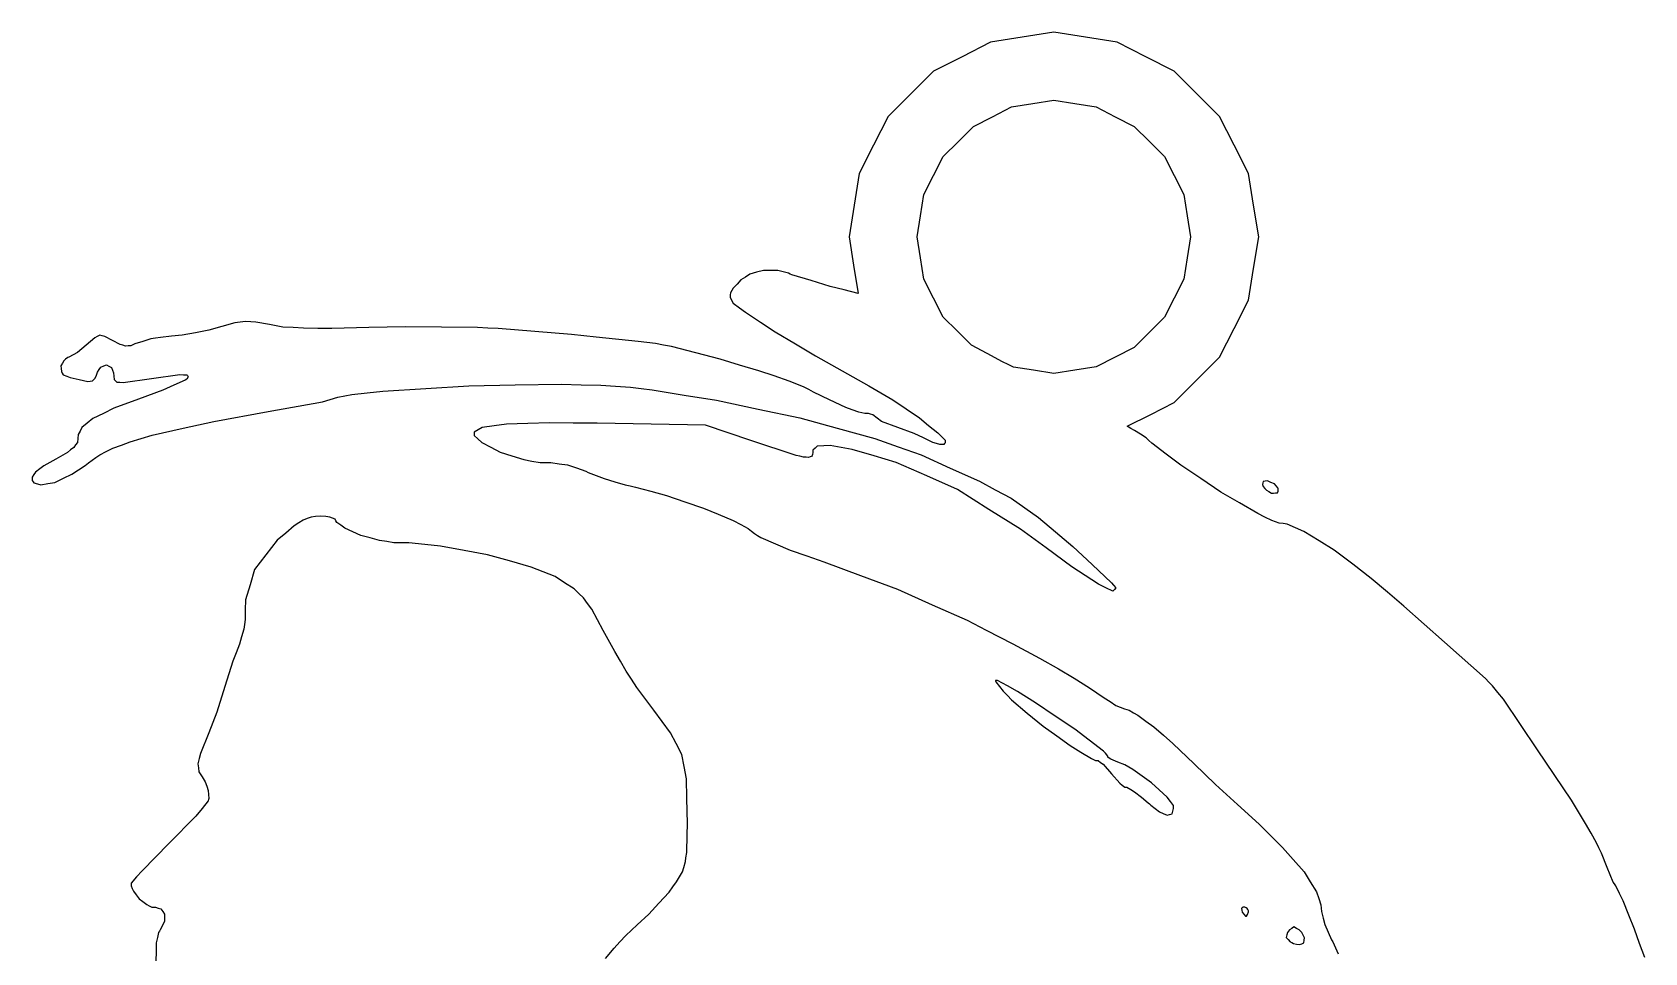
# Model space of a CAD drawing. Extents: x -30 to 30, y -30 to 30.
# Drawn here: x 5.04 to 28.66, y 13.5 to 27 of the extents above; entities that cross this region are included whole.
import ezdxf

# ---------------------------------------------------------------- set-up
doc = ezdxf.new("R2010")
doc.units = 0
doc.layers.add('Saint_VALENTIN_Day_Amoureux_Coeur_cs', color=7, linetype='CONTINUOUS')

msp = doc.modelspace()

# ---------------------------------------------------------------- linework, layer by layer
at = {"layer": 'Saint_VALENTIN_Day_Amoureux_Coeur_cs'}
for p, q in [((19.5365, 26.9265, 1.5), (19.073, 26.853, 1.5)), ((20, 27, 1.5), (19.5365, 26.9265, 1.5)), ((20.4635, 26.9265, 1.5), (20, 27, 1.5)), ((20.927, 26.853, 1.5), (20.4635, 26.9265, 1.5)), ((19.073, 26.853, 1.5), (18.655, 26.64, 1.5)), ((21.345, 26.64, 1.5), (20.927, 26.853, 1.5)), ((18.655, 26.64, 1.5), (18.237, 26.427, 1.5)), ((21.763, 26.427, 1.5), (21.345, 26.64, 1.5)), ((18.237, 26.427, 1.5), (17.905, 26.095, 1.5)), ((22.095, 26.095, 1.5), (21.763, 26.427, 1.5)), ((17.905, 26.095, 1.5), (17.573, 25.763, 1.5)), ((19.6905, 25.9535, 1.5), (20, 26.003, 1.5)), ((20, 26.003, 1.5), (20.3095, 25.9535, 1.5)), ((22.427, 25.763, 1.5), (22.095, 26.095, 1.5)), ((17.573, 25.763, 1.5), (17.36, 25.345, 1.5)), ((18.823, 25.62, 1.5), (19.102, 25.762, 1.5)), ((19.102, 25.762, 1.5), (19.381, 25.904, 1.5)), ((19.381, 25.904, 1.5), (19.6905, 25.9535, 1.5)), ((20.3095, 25.9535, 1.5), (20.619, 25.904, 1.5)), ((20.619, 25.904, 1.5), (20.898, 25.762, 1.5)), ((20.898, 25.762, 1.5), (21.177, 25.62, 1.5)), ((22.64, 25.345, 1.5), (22.427, 25.763, 1.5)), ((18.6015, 25.3985, 1.5), (18.823, 25.62, 1.5)), ((21.177, 25.62, 1.5), (21.3985, 25.3985, 1.5)), ((17.36, 25.345, 1.5), (17.147, 24.927, 1.5)), ((18.38, 25.177, 1.5), (18.6015, 25.3985, 1.5)), ((21.3985, 25.3985, 1.5), (21.62, 25.177, 1.5)), ((22.853, 24.927, 1.5), (22.64, 25.345, 1.5)), ((18.238, 24.898, 1.5), (18.38, 25.177, 1.5)), ((21.62, 25.177, 1.5), (21.762, 24.898, 1.5)), ((17.147, 24.927, 1.5), (17.0735, 24.4635, 1.5)), ((18.096, 24.619, 1.5), (18.238, 24.898, 1.5)), ((21.762, 24.898, 1.5), (21.904, 24.619, 1.5)), ((22.9265, 24.4635, 1.5), (22.853, 24.927, 1.5)), ((18.047, 24.3095, 1.5), (18.096, 24.619, 1.5)), ((21.904, 24.619, 1.5), (21.9535, 24.3095, 1.5)), ((17.0735, 24.4635, 1.5), (17, 24, 1.5)), ((23, 24, 1.5), (22.9265, 24.4635, 1.5)), ((17.998, 24, 1.5), (18.047, 24.3095, 1.5)), ((21.9535, 24.3095, 1.5), (22.003, 24, 1.5)), ((17, 24, 1.5), (17.0658, 23.5851, 1.5)), ((18.047, 23.6905, 1.5), (17.998, 24, 1.5)), ((22.003, 24, 1.5), (21.9535, 23.6905, 1.5)), ((22.9265, 23.5365, 1.5), (23, 24, 1.5)), ((18.096, 23.381, 1.5), (18.047, 23.6905, 1.5)), ((21.9535, 23.6905, 1.5), (21.904, 23.381, 1.5)), ((15.4815, 23.4115, 1.5), (15.416, 23.37, 1.5)), ((15.547, 23.453, 1.5), (15.4815, 23.4115, 1.5)), ((15.6465, 23.4805, 1.5), (15.547, 23.453, 1.5)), ((15.746, 23.508, 1.5), (15.6465, 23.4805, 1.5)), ((15.8525, 23.508, 1.5), (15.746, 23.508, 1.5)), ((15.959, 23.508, 1.5), (15.8525, 23.508, 1.5)), ((16.036, 23.487, 1.5), (15.959, 23.508, 1.5)), ((16.113, 23.466, 1.5), (16.036, 23.487, 1.5)), ((16.138, 23.4545, 1.5), (16.113, 23.466, 1.5)), ((16.163, 23.443, 1.5), (16.138, 23.4545, 1.5)), ((16.444, 23.3585, 1.5), (16.163, 23.443, 1.5)), ((17.0658, 23.5851, 1.5), (17.1316, 23.1702, 1.5)), ((22.853, 23.073, 1.5), (22.9265, 23.5365, 1.5)), ((15.2595, 23.148, 1.5), (15.257, 23.118, 1.5)), ((15.262, 23.178, 1.5), (15.2595, 23.148, 1.5)), ((15.282, 23.212, 1.5), (15.262, 23.178, 1.5)), ((15.302, 23.246, 1.5), (15.282, 23.212, 1.5)), ((15.359, 23.308, 1.5), (15.302, 23.246, 1.5)), ((15.416, 23.37, 1.5), (15.359, 23.308, 1.5)), ((16.725, 23.274, 1.5), (16.444, 23.3585, 1.5)), ((16.9283, 23.2221, 1.5), (16.725, 23.274, 1.5)), ((17.1316, 23.1702, 1.5), (16.9283, 23.2221, 1.5)), ((18.238, 23.102, 1.5), (18.096, 23.381, 1.5)), ((21.904, 23.381, 1.5), (21.762, 23.102, 1.5)), ((15.257, 23.118, 1.5), (15.2795, 23.072, 1.5)), ((15.2795, 23.072, 1.5), (15.302, 23.026, 1.5)), ((15.302, 23.026, 1.5), (15.393, 22.96, 1.5)), ((15.393, 22.96, 1.5), (15.484, 22.894, 1.5)), ((18.38, 22.823, 1.5), (18.238, 23.102, 1.5)), ((21.762, 23.102, 1.5), (21.62, 22.823, 1.5)), ((22.64, 22.655, 1.5), (22.853, 23.073, 1.5)), ((7.8135, 22.685, 1.5), (7.623, 22.632, 1.5)), ((8.004, 22.738, 1.5), (7.8135, 22.685, 1.5)), ((8.083, 22.7495, 1.5), (8.004, 22.738, 1.5)), ((8.162, 22.761, 1.5), (8.083, 22.7495, 1.5)), ((8.237, 22.756, 1.5), (8.162, 22.761, 1.5)), ((8.312, 22.751, 1.5), (8.237, 22.756, 1.5)), ((8.509, 22.7145, 1.5), (8.312, 22.751, 1.5)), ((8.706, 22.678, 1.5), (8.509, 22.7145, 1.5)), ((8.8575, 22.669, 1.5), (8.706, 22.678, 1.5)), ((10.504, 22.683, 1.5), (9.965, 22.669, 1.5)), ((11.03, 22.676, 1.5), (10.504, 22.683, 1.5)), ((11.556, 22.669, 1.5), (11.03, 22.676, 1.5)), ((15.484, 22.894, 1.5), (15.7015, 22.7515, 1.5)), ((15.7015, 22.7515, 1.5), (15.919, 22.609, 1.5)), ((18.5863, 22.6167, 1.5), (18.38, 22.823, 1.5)), ((21.62, 22.823, 1.5), (21.3985, 22.6015, 1.5)), ((5.951, 22.522, 1.5), (5.824, 22.4145, 1.5)), ((5.9875, 22.5405, 1.5), (5.951, 22.522, 1.5)), ((6.024, 22.559, 1.5), (5.9875, 22.5405, 1.5)), ((6.0625, 22.55, 1.5), (6.024, 22.559, 1.5)), ((6.101, 22.541, 1.5), (6.0625, 22.55, 1.5)), ((6.212, 22.4815, 1.5), (6.101, 22.541, 1.5)), ((6.323, 22.422, 1.5), (6.212, 22.4815, 1.5)), ((6.6555, 22.4675, 1.5), (6.54, 22.431, 1.5)), ((6.771, 22.504, 1.5), (6.6555, 22.4675, 1.5)), ((6.8435, 22.5155, 1.5), (6.771, 22.504, 1.5)), ((6.916, 22.527, 1.5), (6.8435, 22.5155, 1.5)), ((7.0745, 22.543, 1.5), (6.916, 22.527, 1.5)), ((7.233, 22.559, 1.5), (7.0745, 22.543, 1.5)), ((7.428, 22.5955, 1.5), (7.233, 22.559, 1.5)), ((7.623, 22.632, 1.5), (7.428, 22.5955, 1.5)), ((9.009, 22.66, 1.5), (8.8575, 22.669, 1.5)), ((9.2175, 22.6575, 1.5), (9.009, 22.66, 1.5)), ((9.426, 22.655, 1.5), (9.2175, 22.6575, 1.5)), ((9.965, 22.669, 1.5), (9.426, 22.655, 1.5)), ((11.7075, 22.662, 1.5), (11.556, 22.669, 1.5)), ((11.859, 22.655, 1.5), (11.7075, 22.662, 1.5)), ((12.396, 22.6115, 1.5), (11.859, 22.655, 1.5)), ((12.933, 22.568, 1.5), (12.396, 22.6115, 1.5)), ((13.2955, 22.5315, 1.5), (12.933, 22.568, 1.5)), ((13.9115, 22.465, 1.5), (13.2955, 22.5315, 1.5)), ((14.165, 22.435, 1.5), (13.9115, 22.465, 1.5)), ((15.919, 22.609, 1.5), (16.2135, 22.433, 1.5)), ((18.7926, 22.4104, 1.5), (18.5863, 22.6167, 1.5)), ((21.3985, 22.6015, 1.5), (21.177, 22.38, 1.5)), ((22.427, 22.237, 1.5), (22.64, 22.655, 1.5)), ((5.523, 22.206, 1.5), (5.498, 22.183, 1.5)), ((5.5595, 22.2315, 1.5), (5.523, 22.206, 1.5)), ((5.571, 22.234, 1.5), (5.5595, 22.2315, 1.5)), ((5.634, 22.2705, 1.5), (5.571, 22.234, 1.5)), ((5.697, 22.307, 1.5), (5.634, 22.2705, 1.5)), ((5.824, 22.4145, 1.5), (5.697, 22.307, 1.5)), ((6.3635, 22.4105, 1.5), (6.323, 22.422, 1.5)), ((6.404, 22.399, 1.5), (6.3635, 22.4105, 1.5)), ((6.4425, 22.401, 1.5), (6.404, 22.399, 1.5)), ((6.481, 22.403, 1.5), (6.4425, 22.401, 1.5)), ((6.5105, 22.417, 1.5), (6.481, 22.403, 1.5)), ((6.54, 22.431, 1.5), (6.5105, 22.417, 1.5)), ((14.283, 22.4145, 1.5), (14.165, 22.435, 1.5)), ((14.401, 22.394, 1.5), (14.283, 22.4145, 1.5)), ((14.7565, 22.3, 1.5), (14.401, 22.394, 1.5)), ((15.112, 22.206, 1.5), (14.7565, 22.3, 1.5)), ((15.3955, 22.1215, 1.5), (15.112, 22.206, 1.5)), ((16.2135, 22.433, 1.5), (16.508, 22.257, 1.5)), ((16.508, 22.257, 1.5), (16.8995, 22.037, 1.5)), ((19.0208, 22.2902, 1.5), (18.7926, 22.4104, 1.5)), ((19.249, 22.17, 1.5), (19.0208, 22.2902, 1.5)), ((20.898, 22.238, 1.5), (20.619, 22.096, 1.5)), ((21.177, 22.38, 1.5), (20.898, 22.238, 1.5)), ((22.095, 21.905, 1.5), (22.427, 22.237, 1.5)), ((5.4775, 22.1465, 1.5), (5.457, 22.11, 1.5)), ((5.457, 22.11, 1.5), (5.4595, 22.069, 1.5)), ((5.4595, 22.069, 1.5), (5.462, 22.028, 1.5)), ((5.462, 22.028, 1.5), (5.4755, 22.0025, 1.5)), ((5.4755, 22.0025, 1.5), (5.489, 21.977, 1.5)), ((5.498, 22.183, 1.5), (5.4775, 22.1465, 1.5)), ((5.489, 21.977, 1.5), (5.541, 21.9565, 1.5)), ((5.96, 21.927, 1.5), (5.976, 21.9725, 1.5)), ((5.976, 21.9725, 1.5), (5.992, 22.018, 1.5)), ((5.992, 22.018, 1.5), (6.017, 22.055, 1.5)), ((6.017, 22.055, 1.5), (6.042, 22.092, 1.5)), ((6.042, 22.092, 1.5), (6.0825, 22.108, 1.5)), ((6.0825, 22.108, 1.5), (6.123, 22.124, 1.5)), ((6.123, 22.124, 1.5), (6.1595, 22.1055, 1.5)), ((6.1595, 22.1055, 1.5), (6.196, 22.087, 1.5)), ((6.196, 22.087, 1.5), (6.2115, 22.046, 1.5)), ((6.2115, 22.046, 1.5), (6.227, 22.005, 1.5)), ((6.227, 22.005, 1.5), (6.232, 21.9565, 1.5)), ((6.7825, 21.9245, 1.5), (7.197, 21.982, 1.5)), ((7.197, 21.982, 1.5), (7.249, 21.9795, 1.5)), ((7.249, 21.9795, 1.5), (7.301, 21.977, 1.5)), ((7.301, 21.977, 1.5), (7.31, 21.97, 1.5)), ((7.31, 21.97, 1.5), (7.3215, 21.947, 1.5)), ((15.679, 22.037, 1.5), (15.3955, 22.1215, 1.5)), ((15.901, 21.961, 1.5), (15.679, 22.037, 1.5)), ((16.8995, 22.037, 1.5), (17.291, 21.817, 1.5)), ((19.3284, 22.1309, 1.5), (19.249, 22.17, 1.5)), ((19.4079, 22.0917, 1.5), (19.3284, 22.1309, 1.5)), ((19.7039, 22.0449, 1.5), (19.4079, 22.0917, 1.5)), ((20, 21.998, 1.5), (19.7039, 22.0449, 1.5)), ((20.3095, 22.047, 1.5), (20, 21.998, 1.5)), ((20.619, 22.096, 1.5), (20.3095, 22.047, 1.5)), ((5.541, 21.9565, 1.5), (5.593, 21.936, 1.5)), ((5.593, 21.936, 1.5), (5.722, 21.9085, 1.5)), ((5.722, 21.9085, 1.5), (5.851, 21.881, 1.5)), ((5.851, 21.881, 1.5), (5.885, 21.8855, 1.5)), ((5.885, 21.8855, 1.5), (5.919, 21.89, 1.5)), ((5.919, 21.89, 1.5), (5.9395, 21.9085, 1.5)), ((5.9395, 21.9085, 1.5), (5.96, 21.927, 1.5)), ((6.232, 21.9565, 1.5), (6.237, 21.908, 1.5)), ((6.237, 21.908, 1.5), (6.255, 21.89, 1.5)), ((6.255, 21.89, 1.5), (6.273, 21.872, 1.5)), ((6.273, 21.872, 1.5), (6.3205, 21.8695, 1.5)), ((6.3205, 21.8695, 1.5), (6.368, 21.867, 1.5)), ((6.368, 21.867, 1.5), (6.7825, 21.9245, 1.5)), ((6.948, 21.753, 1.5), (6.59, 21.62, 1.5)), ((7.111, 21.826, 1.5), (6.948, 21.753, 1.5)), ((7.274, 21.899, 1.5), (7.111, 21.826, 1.5)), ((7.299, 21.915, 1.5), (7.274, 21.899, 1.5)), ((7.3215, 21.947, 1.5), (7.299, 21.915, 1.5)), ((9.9425, 21.7135, 1.5), (10.169, 21.739, 1.5)), ((10.169, 21.739, 1.5), (10.801, 21.778, 1.5)), ((10.801, 21.778, 1.5), (11.433, 21.817, 1.5)), ((11.433, 21.817, 1.5), (12.1105, 21.8285, 1.5)), ((12.1105, 21.8285, 1.5), (12.788, 21.84, 1.5)), ((12.788, 21.84, 1.5), (13.0755, 21.833, 1.5)), ((13.0755, 21.833, 1.5), (13.363, 21.826, 1.5)), ((13.363, 21.826, 1.5), (13.5805, 21.812, 1.5)), ((13.5805, 21.812, 1.5), (13.798, 21.798, 1.5)), ((13.798, 21.798, 1.5), (13.9565, 21.7775, 1.5)), ((13.9565, 21.7775, 1.5), (14.115, 21.757, 1.5)), ((14.115, 21.757, 1.5), (14.5865, 21.6815, 1.5)), ((16.123, 21.885, 1.5), (15.901, 21.961, 1.5)), ((16.234, 21.8415, 1.5), (16.123, 21.885, 1.5)), ((16.345, 21.798, 1.5), (16.234, 21.8415, 1.5)), ((16.4125, 21.7615, 1.5), (16.345, 21.798, 1.5)), ((16.48, 21.725, 1.5), (16.4125, 21.7615, 1.5)), ((17.291, 21.817, 1.5), (17.4655, 21.714, 1.5)), ((21.763, 21.573, 1.5), (22.095, 21.905, 1.5)), ((6.59, 21.62, 1.5), (6.232, 21.487, 1.5)), ((8.4905, 21.4385, 1.5), (9.286, 21.583, 1.5)), ((9.286, 21.583, 1.5), (9.399, 21.6175, 1.5)), ((9.399, 21.6175, 1.5), (9.512, 21.652, 1.5)), ((9.512, 21.652, 1.5), (9.614, 21.67, 1.5)), ((9.614, 21.67, 1.5), (9.716, 21.688, 1.5)), ((9.716, 21.688, 1.5), (9.9425, 21.7135, 1.5)), ((14.5865, 21.6815, 1.5), (15.058, 21.606, 1.5)), ((15.058, 21.606, 1.5), (15.6675, 21.4755, 1.5)), ((16.716, 21.613, 1.5), (16.48, 21.725, 1.5)), ((16.952, 21.501, 1.5), (16.716, 21.613, 1.5)), ((17.047, 21.4665, 1.5), (16.952, 21.501, 1.5)), ((17.4655, 21.714, 1.5), (17.64, 21.611, 1.5)), ((17.64, 21.611, 1.5), (17.835, 21.478, 1.5)), ((21.4193, 21.3979, 1.5), (21.763, 21.573, 1.5)), ((5.8425, 21.2695, 1.5), (5.761, 21.203, 1.5)), ((5.924, 21.336, 1.5), (5.8425, 21.2695, 1.5)), ((6.078, 21.4115, 1.5), (5.924, 21.336, 1.5)), ((6.232, 21.487, 1.5), (6.078, 21.4115, 1.5)), ((7.2445, 21.1935, 1.5), (7.695, 21.294, 1.5)), ((7.695, 21.294, 1.5), (8.4905, 21.4385, 1.5)), ((12.296, 21.2625, 1.5), (11.981, 21.253, 1.5)), ((12.611, 21.272, 1.5), (12.296, 21.2625, 1.5)), ((12.96, 21.2695, 1.5), (12.611, 21.272, 1.5)), ((13.309, 21.267, 1.5), (12.96, 21.2695, 1.5)), ((14.102, 21.253, 1.5), (13.309, 21.267, 1.5)), ((15.6675, 21.4755, 1.5), (16.277, 21.345, 1.5)), ((16.277, 21.345, 1.5), (16.8275, 21.1935, 1.5)), ((17.142, 21.432, 1.5), (17.047, 21.4665, 1.5)), ((17.1875, 21.4205, 1.5), (17.142, 21.432, 1.5)), ((17.233, 21.409, 1.5), (17.1875, 21.4205, 1.5)), ((17.26, 21.409, 1.5), (17.233, 21.409, 1.5)), ((17.287, 21.409, 1.5), (17.26, 21.409, 1.5)), ((17.3165, 21.4, 1.5), (17.287, 21.409, 1.5)), ((17.346, 21.391, 1.5), (17.3165, 21.4, 1.5)), ((17.4115, 21.3425, 1.5), (17.346, 21.391, 1.5)), ((17.477, 21.294, 1.5), (17.4115, 21.3425, 1.5)), ((17.715, 21.205, 1.5), (17.477, 21.294, 1.5)), ((17.835, 21.478, 1.5), (18.03, 21.345, 1.5)), ((18.03, 21.345, 1.5), (18.166, 21.235, 1.5)), ((21.0757, 21.2228, 1.5), (21.4193, 21.3979, 1.5)), ((5.704, 21.0445, 1.5), (5.697, 20.987, 1.5)), ((5.711, 21.102, 1.5), (5.704, 21.0445, 1.5)), ((5.736, 21.1525, 1.5), (5.711, 21.102, 1.5)), ((5.761, 21.203, 1.5), (5.736, 21.1525, 1.5)), ((6.468, 20.997, 1.5), (6.631, 21.045, 1.5)), ((6.631, 21.045, 1.5), (6.794, 21.093, 1.5)), ((6.794, 21.093, 1.5), (7.2445, 21.1935, 1.5)), ((11.567, 21.171, 1.5), (11.51, 21.139, 1.5)), ((11.51, 21.139, 1.5), (11.51, 21.1135, 1.5)), ((11.51, 21.1135, 1.5), (11.51, 21.088, 1.5)), ((11.51, 21.088, 1.5), (11.5645, 21.0375, 1.5)), ((11.5645, 21.0375, 1.5), (11.619, 20.987, 1.5)), ((11.624, 21.203, 1.5), (11.567, 21.171, 1.5)), ((11.8025, 21.228, 1.5), (11.624, 21.203, 1.5)), ((11.981, 21.253, 1.5), (11.8025, 21.228, 1.5)), ((14.895, 21.239, 1.5), (14.102, 21.253, 1.5)), ((15.561, 21.017, 1.5), (14.895, 21.239, 1.5)), ((16.8275, 21.1935, 1.5), (17.378, 21.042, 1.5)), ((17.378, 21.042, 1.5), (17.7175, 20.923, 1.5)), ((17.953, 21.116, 1.5), (17.715, 21.205, 1.5)), ((18.091, 21.0515, 1.5), (17.953, 21.116, 1.5)), ((18.229, 20.987, 1.5), (18.091, 21.0515, 1.5)), ((18.166, 21.235, 1.5), (18.302, 21.125, 1.5)), ((18.302, 21.125, 1.5), (18.354, 21.0725, 1.5)), ((18.354, 21.0725, 1.5), (18.406, 21.02, 1.5)), ((21.1293, 21.1924, 1.5), (21.0757, 21.2228, 1.5)), ((21.183, 21.162, 1.5), (21.1293, 21.1924, 1.5)), ((21.267, 21.109, 1.5), (21.183, 21.162, 1.5)), ((21.351, 21.056, 1.5), (21.267, 21.109, 1.5)), ((21.392, 21.017, 1.5), (21.351, 21.056, 1.5)), ((5.552, 20.841, 1.5), (5.38, 20.7425, 1.5)), ((5.5975, 20.8775, 1.5), (5.552, 20.841, 1.5)), ((5.643, 20.914, 1.5), (5.5975, 20.8775, 1.5)), ((5.67, 20.9505, 1.5), (5.643, 20.914, 1.5)), ((5.697, 20.987, 1.5), (5.67, 20.9505, 1.5)), ((5.965, 20.765, 1.5), (6.024, 20.804, 1.5)), ((6.024, 20.804, 1.5), (6.121, 20.852, 1.5)), ((6.121, 20.852, 1.5), (6.218, 20.9, 1.5)), ((6.218, 20.9, 1.5), (6.343, 20.9485, 1.5)), ((6.343, 20.9485, 1.5), (6.468, 20.997, 1.5)), ((11.619, 20.987, 1.5), (11.755, 20.916, 1.5)), ((11.755, 20.916, 1.5), (11.891, 20.845, 1.5)), ((11.891, 20.845, 1.5), (12.063, 20.79, 1.5)), ((12.063, 20.79, 1.5), (12.235, 20.735, 1.5)), ((16.227, 20.795, 1.5), (15.561, 21.017, 1.5)), ((16.281, 20.7835, 1.5), (16.227, 20.795, 1.5)), ((16.458, 20.795, 1.5), (16.449, 20.781, 1.5)), ((16.467, 20.809, 1.5), (16.458, 20.795, 1.5)), ((16.469, 20.841, 1.5), (16.467, 20.809, 1.5)), ((16.471, 20.873, 1.5), (16.469, 20.841, 1.5)), ((16.503, 20.9025, 1.5), (16.471, 20.873, 1.5)), ((16.535, 20.932, 1.5), (16.503, 20.9025, 1.5)), ((16.63, 20.937, 1.5), (16.535, 20.932, 1.5)), ((16.725, 20.942, 1.5), (16.63, 20.937, 1.5)), ((16.886, 20.912, 1.5), (16.725, 20.942, 1.5)), ((17.047, 20.882, 1.5), (16.886, 20.912, 1.5)), ((17.3685, 20.788, 1.5), (17.047, 20.882, 1.5)), ((17.69, 20.694, 1.5), (17.3685, 20.788, 1.5)), ((17.7175, 20.923, 1.5), (18.057, 20.804, 1.5)), ((18.057, 20.804, 1.5), (18.483, 20.6115, 1.5)), ((18.279, 20.971, 1.5), (18.229, 20.987, 1.5)), ((18.329, 20.955, 1.5), (18.279, 20.971, 1.5)), ((18.3585, 20.955, 1.5), (18.329, 20.955, 1.5)), ((18.388, 20.955, 1.5), (18.3585, 20.955, 1.5)), ((18.397, 20.969, 1.5), (18.388, 20.955, 1.5)), ((18.406, 20.983, 1.5), (18.397, 20.969, 1.5)), ((18.406, 21.02, 1.5), (18.406, 21.0015, 1.5)), ((18.406, 21.0015, 1.5), (18.406, 20.983, 1.5)), ((21.433, 20.978, 1.5), (21.392, 21.017, 1.5)), ((21.6455, 20.8155, 1.5), (21.433, 20.978, 1.5)), ((21.858, 20.653, 1.5), (21.6455, 20.8155, 1.5)), ((5.086, 20.552, 1.5), (5.061, 20.5155, 1.5)), ((5.147, 20.598, 1.5), (5.086, 20.552, 1.5)), ((5.208, 20.644, 1.5), (5.147, 20.598, 1.5)), ((5.38, 20.7425, 1.5), (5.208, 20.644, 1.5)), ((5.616, 20.52, 1.5), (5.7135, 20.584, 1.5)), ((5.7135, 20.584, 1.5), (5.811, 20.648, 1.5)), ((5.811, 20.648, 1.5), (5.8585, 20.687, 1.5)), ((5.8585, 20.687, 1.5), (5.965, 20.765, 1.5)), ((12.235, 20.735, 1.5), (12.355, 20.7125, 1.5)), ((12.355, 20.7125, 1.5), (12.475, 20.69, 1.5)), ((12.475, 20.69, 1.5), (12.5545, 20.69, 1.5)), ((12.5545, 20.69, 1.5), (12.634, 20.69, 1.5)), ((12.634, 20.69, 1.5), (12.754, 20.674, 1.5)), ((12.754, 20.674, 1.5), (12.874, 20.658, 1.5)), ((12.874, 20.658, 1.5), (13.01, 20.612, 1.5)), ((13.01, 20.612, 1.5), (13.146, 20.566, 1.5)), ((13.146, 20.566, 1.5), (13.178, 20.548, 1.5)), ((16.335, 20.772, 1.5), (16.281, 20.7835, 1.5)), ((16.3715, 20.77, 1.5), (16.335, 20.772, 1.5)), ((16.408, 20.768, 1.5), (16.3715, 20.77, 1.5)), ((16.4285, 20.7745, 1.5), (16.408, 20.768, 1.5)), ((16.449, 20.781, 1.5), (16.4285, 20.7745, 1.5)), ((18.1385, 20.495, 1.5), (17.69, 20.694, 1.5)), ((18.483, 20.6115, 1.5), (18.909, 20.419, 1.5)), ((22.1525, 20.456, 1.5), (21.858, 20.653, 1.5)), ((5.061, 20.5155, 1.5), (5.036, 20.479, 1.5)), ((5.036, 20.479, 1.5), (5.036, 20.4535, 1.5)), ((5.036, 20.4535, 1.5), (5.036, 20.428, 1.5)), ((5.036, 20.428, 1.5), (5.0475, 20.41, 1.5)), ((5.0475, 20.41, 1.5), (5.059, 20.392, 1.5)), ((5.059, 20.392, 1.5), (5.111, 20.378, 1.5)), ((5.111, 20.378, 1.5), (5.163, 20.364, 1.5)), ((5.163, 20.364, 1.5), (5.265, 20.3825, 1.5)), ((5.265, 20.3825, 1.5), (5.367, 20.401, 1.5)), ((5.367, 20.401, 1.5), (5.4915, 20.4605, 1.5)), ((5.4915, 20.4605, 1.5), (5.616, 20.52, 1.5)), ((13.178, 20.548, 1.5), (13.2955, 20.502, 1.5)), ((13.2955, 20.502, 1.5), (13.413, 20.456, 1.5)), ((13.413, 20.456, 1.5), (13.567, 20.41, 1.5)), ((13.567, 20.41, 1.5), (13.721, 20.364, 1.5)), ((13.721, 20.364, 1.5), (13.796, 20.348, 1.5)), ((13.796, 20.348, 1.5), (13.871, 20.332, 1.5)), ((13.871, 20.332, 1.5), (14.0975, 20.2705, 1.5)), ((18.587, 20.296, 1.5), (18.1385, 20.495, 1.5)), ((18.909, 20.419, 1.5), (19.1425, 20.293, 1.5)), ((22.447, 20.259, 1.5), (22.1525, 20.456, 1.5)), ((23.0615, 20.392, 1.5), (23.055, 20.369, 1.5)), ((23.055, 20.369, 1.5), (23.0595, 20.355, 1.5)), ((23.0595, 20.355, 1.5), (23.064, 20.341, 1.5)), ((23.068, 20.415, 1.5), (23.0615, 20.392, 1.5)), ((23.064, 20.341, 1.5), (23.0885, 20.3135, 1.5)), ((23.0975, 20.4195, 1.5), (23.068, 20.415, 1.5)), ((23.0885, 20.3135, 1.5), (23.113, 20.286, 1.5)), ((23.127, 20.424, 1.5), (23.0975, 20.4195, 1.5)), ((23.179, 20.401, 1.5), (23.127, 20.424, 1.5)), ((23.231, 20.378, 1.5), (23.179, 20.401, 1.5)), ((23.256, 20.3505, 1.5), (23.231, 20.378, 1.5)), ((23.281, 20.323, 1.5), (23.256, 20.3505, 1.5)), ((23.2855, 20.3095, 1.5), (23.281, 20.323, 1.5)), ((14.0975, 20.2705, 1.5), (14.324, 20.209, 1.5)), ((14.324, 20.209, 1.5), (14.596, 20.117, 1.5)), ((14.596, 20.117, 1.5), (14.868, 20.025, 1.5)), ((19.0495, 20.005, 1.5), (18.587, 20.296, 1.5)), ((19.1425, 20.293, 1.5), (19.376, 20.167, 1.5)), ((19.376, 20.167, 1.5), (19.575, 20.0275, 1.5)), ((22.717, 20.101, 1.5), (22.447, 20.259, 1.5)), ((22.987, 19.943, 1.5), (22.717, 20.101, 1.5)), ((23.113, 20.286, 1.5), (23.1495, 20.2655, 1.5)), ((23.1495, 20.2655, 1.5), (23.186, 20.245, 1.5)), ((23.186, 20.245, 1.5), (23.202, 20.243, 1.5)), ((23.202, 20.243, 1.5), (23.218, 20.241, 1.5)), ((23.218, 20.241, 1.5), (23.2475, 20.2455, 1.5)), ((23.2475, 20.2455, 1.5), (23.277, 20.25, 1.5)), ((23.277, 20.25, 1.5), (23.2835, 20.273, 1.5)), ((23.2835, 20.273, 1.5), (23.2855, 20.3095, 1.5)), ((9.005, 19.847, 1.5), (8.939, 19.8055, 1.5)), ((9.064, 19.8695, 1.5), (9.005, 19.847, 1.5)), ((9.123, 19.892, 1.5), (9.064, 19.8695, 1.5)), ((9.183, 19.899, 1.5), (9.123, 19.892, 1.5)), ((9.26, 19.906, 1.5), (9.183, 19.899, 1.5)), ((9.3355, 19.899, 1.5), (9.26, 19.906, 1.5)), ((9.394, 19.892, 1.5), (9.3355, 19.899, 1.5)), ((9.4325, 19.876, 1.5), (9.394, 19.892, 1.5)), ((9.471, 19.86, 1.5), (9.4325, 19.876, 1.5)), ((9.485, 19.837, 1.5), (9.471, 19.86, 1.5)), ((14.868, 20.025, 1.5), (15.085, 19.9335, 1.5)), ((15.085, 19.9335, 1.5), (15.302, 19.842, 1.5)), ((15.302, 19.842, 1.5), (15.413, 19.7825, 1.5)), ((19.512, 19.714, 1.5), (19.0495, 20.005, 1.5)), ((19.575, 20.0275, 1.5), (19.774, 19.888, 1.5)), ((19.774, 19.888, 1.5), (20.0255, 19.675, 1.5)), ((23.091, 19.8925, 1.5), (22.987, 19.943, 1.5)), ((23.195, 19.842, 1.5), (23.091, 19.8925, 1.5)), ((23.247, 19.8235, 1.5), (23.195, 19.842, 1.5)), ((8.7485, 19.6585, 1.5), (8.624, 19.553, 1.5)), ((8.873, 19.764, 1.5), (8.7485, 19.6585, 1.5)), ((8.939, 19.8055, 1.5), (8.873, 19.764, 1.5)), ((9.499, 19.814, 1.5), (9.485, 19.837, 1.5)), ((9.5575, 19.773, 1.5), (9.499, 19.814, 1.5)), ((9.616, 19.732, 1.5), (9.5575, 19.773, 1.5)), ((9.732, 19.677, 1.5), (9.616, 19.732, 1.5)), ((9.848, 19.622, 1.5), (9.732, 19.677, 1.5)), ((9.986, 19.5855, 1.5), (9.848, 19.622, 1.5)), ((15.413, 19.7825, 1.5), (15.524, 19.723, 1.5)), ((15.524, 19.723, 1.5), (15.5695, 19.6865, 1.5)), ((15.5695, 19.6865, 1.5), (15.615, 19.65, 1.5)), ((15.615, 19.65, 1.5), (15.6605, 19.6225, 1.5)), ((15.6605, 19.6225, 1.5), (15.706, 19.595, 1.5)), ((19.888, 19.439, 1.5), (19.512, 19.714, 1.5)), ((20.0255, 19.675, 1.5), (20.277, 19.462, 1.5)), ((23.299, 19.805, 1.5), (23.247, 19.8235, 1.5)), ((23.358, 19.796, 1.5), (23.299, 19.805, 1.5)), ((23.417, 19.787, 1.5), (23.358, 19.796, 1.5)), ((23.5395, 19.7345, 1.5), (23.417, 19.787, 1.5)), ((23.662, 19.682, 1.5), (23.5395, 19.7345, 1.5)), ((23.884, 19.5445, 1.5), (23.662, 19.682, 1.5)), ((8.624, 19.553, 1.5), (8.4585, 19.338, 1.5)), ((10.124, 19.549, 1.5), (9.986, 19.5855, 1.5)), ((10.228, 19.533, 1.5), (10.124, 19.549, 1.5)), ((10.332, 19.517, 1.5), (10.228, 19.533, 1.5)), ((10.443, 19.517, 1.5), (10.332, 19.517, 1.5)), ((10.554, 19.517, 1.5), (10.443, 19.517, 1.5)), ((10.785, 19.4915, 1.5), (10.554, 19.517, 1.5)), ((11.016, 19.466, 1.5), (10.785, 19.4915, 1.5)), ((11.3605, 19.402, 1.5), (11.016, 19.466, 1.5)), ((11.705, 19.338, 1.5), (11.3605, 19.402, 1.5)), ((15.706, 19.595, 1.5), (15.921, 19.501, 1.5)), ((15.921, 19.501, 1.5), (16.136, 19.407, 1.5)), ((16.136, 19.407, 1.5), (16.383, 19.322, 1.5)), ((20.264, 19.164, 1.5), (19.888, 19.439, 1.5)), ((20.277, 19.462, 1.5), (20.5605, 19.196, 1.5)), ((24.106, 19.407, 1.5), (23.884, 19.5445, 1.5)), ((24.3775, 19.2005, 1.5), (24.106, 19.407, 1.5)), ((8.4585, 19.338, 1.5), (8.293, 19.123, 1.5)), ((12.0245, 19.2485, 1.5), (11.705, 19.338, 1.5)), ((12.344, 19.159, 1.5), (12.0245, 19.2485, 1.5)), ((12.5185, 19.0905, 1.5), (12.344, 19.159, 1.5)), ((16.383, 19.322, 1.5), (16.63, 19.237, 1.5)), ((16.63, 19.237, 1.5), (17.169, 19.0355, 1.5)), ((20.4585, 19.0355, 1.5), (20.264, 19.164, 1.5)), ((20.5605, 19.196, 1.5), (20.844, 18.93, 1.5)), ((24.649, 18.994, 1.5), (24.3775, 19.2005, 1.5)), ((8.2255, 18.9005, 1.5), (8.158, 18.678, 1.5)), ((8.293, 19.123, 1.5), (8.2255, 18.9005, 1.5)), ((12.693, 19.022, 1.5), (12.5185, 19.0905, 1.5)), ((12.8335, 18.9305, 1.5), (12.693, 19.022, 1.5)), ((12.974, 18.839, 1.5), (12.8335, 18.9305, 1.5)), ((17.169, 19.0355, 1.5), (17.708, 18.834, 1.5)), ((20.653, 18.907, 1.5), (20.4585, 19.0355, 1.5)), ((20.7595, 18.8565, 1.5), (20.653, 18.907, 1.5)), ((20.844, 18.93, 1.5), (20.8755, 18.8935, 1.5)), ((24.887, 18.7905, 1.5), (24.649, 18.994, 1.5)), ((8.158, 18.678, 1.5), (8.1555, 18.534, 1.5)), ((13.042, 18.7725, 1.5), (12.974, 18.839, 1.5)), ((13.11, 18.706, 1.5), (13.042, 18.7725, 1.5)), ((13.171, 18.6235, 1.5), (13.11, 18.706, 1.5)), ((17.708, 18.834, 1.5), (18.218, 18.607, 1.5)), ((20.866, 18.806, 1.5), (20.7595, 18.8565, 1.5)), ((20.8865, 18.8315, 1.5), (20.866, 18.806, 1.5)), ((20.8755, 18.8935, 1.5), (20.907, 18.857, 1.5)), ((20.907, 18.857, 1.5), (20.8865, 18.8315, 1.5)), ((25.125, 18.587, 1.5), (24.887, 18.7905, 1.5)), ((8.1555, 18.534, 1.5), (8.153, 18.39, 1.5)), ((13.232, 18.541, 1.5), (13.171, 18.6235, 1.5)), ((13.3995, 18.2315, 1.5), (13.232, 18.541, 1.5)), ((18.218, 18.607, 1.5), (18.728, 18.38, 1.5)), ((25.723, 18.0575, 1.5), (25.125, 18.587, 1.5)), ((8.135, 18.247, 1.5), (8.103, 18.1375, 1.5)), ((8.144, 18.3185, 1.5), (8.135, 18.247, 1.5)), ((8.153, 18.39, 1.5), (8.144, 18.3185, 1.5)), ((13.567, 17.922, 1.5), (13.3995, 18.2315, 1.5)), ((18.728, 18.38, 1.5), (19.01, 18.236, 1.5)), ((19.01, 18.236, 1.5), (19.3995, 18.0345, 1.5)), ((8.071, 18.028, 1.5), (8.0215, 17.904, 1.5)), ((8.103, 18.1375, 1.5), (8.071, 18.028, 1.5)), ((19.3995, 18.0345, 1.5), (19.788, 17.8215, 1.5)), ((26.321, 17.528, 1.5), (25.723, 18.0575, 1.5)), ((7.972, 17.78, 1.5), (7.8565, 17.4065, 1.5)), ((8.0215, 17.904, 1.5), (7.972, 17.78, 1.5)), ((13.651, 17.778, 1.5), (13.567, 17.922, 1.5)), ((13.735, 17.634, 1.5), (13.651, 17.778, 1.5)), ((19.788, 17.8215, 1.5), (20.069, 17.666, 1.5)), ((13.814, 17.5145, 1.5), (13.735, 17.634, 1.5)), ((13.893, 17.395, 1.5), (13.814, 17.5145, 1.5)), ((19.1605, 17.496, 1.5), (19.145, 17.496, 1.5)), ((19.145, 17.496, 1.5), (19.147, 17.487, 1.5)), ((19.147, 17.487, 1.5), (19.149, 17.478, 1.5)), ((19.176, 17.496, 1.5), (19.1605, 17.496, 1.5)), ((19.321, 17.416, 1.5), (19.176, 17.496, 1.5)), ((20.069, 17.666, 1.5), (20.2955, 17.5285, 1.5)), ((20.2955, 17.5285, 1.5), (20.522, 17.391, 1.5)), ((26.373, 17.473, 1.5), (26.321, 17.528, 1.5)), ((7.8565, 17.4065, 1.5), (7.741, 17.033, 1.5)), ((14.14, 17.063, 1.5), (13.893, 17.395, 1.5)), ((19.149, 17.478, 1.5), (19.2035, 17.409, 1.5)), ((19.2035, 17.409, 1.5), (19.258, 17.34, 1.5)), ((19.258, 17.34, 1.5), (19.319, 17.276, 1.5)), ((19.319, 17.276, 1.5), (19.38, 17.212, 1.5)), ((19.466, 17.336, 1.5), (19.321, 17.416, 1.5)), ((19.5975, 17.2535, 1.5), (19.466, 17.336, 1.5)), ((19.729, 17.171, 1.5), (19.5975, 17.2535, 1.5)), ((20.522, 17.391, 1.5), (20.6305, 17.3175, 1.5)), ((20.6305, 17.3175, 1.5), (20.739, 17.244, 1.5)), ((20.739, 17.244, 1.5), (20.823, 17.1865, 1.5)), ((26.425, 17.418, 1.5), (26.373, 17.473, 1.5)), ((26.5045, 17.3195, 1.5), (26.425, 17.418, 1.5)), ((26.584, 17.221, 1.5), (26.5045, 17.3195, 1.5)), ((7.741, 17.033, 1.5), (7.621, 16.7305, 1.5)), ((14.387, 16.731, 1.5), (14.14, 17.063, 1.5)), ((19.38, 17.212, 1.5), (19.611, 17.0195, 1.5)), ((19.611, 17.0195, 1.5), (19.842, 16.827, 1.5)), ((20.019, 16.976, 1.5), (19.729, 17.171, 1.5)), ((20.823, 17.1865, 1.5), (20.907, 17.129, 1.5)), ((20.907, 17.129, 1.5), (20.9705, 17.104, 1.5)), ((20.9705, 17.104, 1.5), (21.034, 17.079, 1.5)), ((21.034, 17.079, 1.5), (21.068, 17.07, 1.5)), ((21.068, 17.07, 1.5), (21.102, 17.061, 1.5)), ((21.102, 17.061, 1.5), (21.1655, 17.024, 1.5)), ((21.1655, 17.024, 1.5), (21.229, 16.987, 1.5)), ((27.0825, 16.481, 1.5), (26.584, 17.221, 1.5)), ((19.842, 16.827, 1.5), (20.0415, 16.685, 1.5)), ((20.309, 16.781, 1.5), (20.019, 16.976, 1.5)), ((20.5175, 16.621, 1.5), (20.309, 16.781, 1.5)), ((21.229, 16.987, 1.5), (21.3465, 16.9025, 1.5)), ((21.3465, 16.9025, 1.5), (21.464, 16.818, 1.5)), ((21.464, 16.818, 1.5), (21.6045, 16.6965, 1.5)), ((7.621, 16.7305, 1.5), (7.501, 16.428, 1.5)), ((14.4685, 16.5705, 1.5), (14.387, 16.731, 1.5)), ((14.55, 16.41, 1.5), (14.4685, 16.5705, 1.5)), ((20.0415, 16.685, 1.5), (20.241, 16.543, 1.5)), ((20.241, 16.543, 1.5), (20.395, 16.447, 1.5)), ((20.726, 16.461, 1.5), (20.5175, 16.621, 1.5)), ((21.6045, 16.6965, 1.5), (21.745, 16.575, 1.5)), ((21.745, 16.575, 1.5), (22.0575, 16.2725, 1.5)), ((7.4805, 16.3525, 1.5), (7.46, 16.277, 1.5)), ((7.501, 16.428, 1.5), (7.4805, 16.3525, 1.5)), ((14.584, 16.2335, 1.5), (14.55, 16.41, 1.5)), ((20.395, 16.447, 1.5), (20.549, 16.351, 1.5)), ((20.549, 16.351, 1.5), (20.5785, 16.337, 1.5)), ((20.5785, 16.337, 1.5), (20.608, 16.323, 1.5)), ((20.608, 16.323, 1.5), (20.6285, 16.323, 1.5)), ((20.6285, 16.323, 1.5), (20.649, 16.323, 1.5)), ((20.649, 16.323, 1.5), (20.685, 16.2955, 1.5)), ((20.7575, 16.431, 1.5), (20.726, 16.461, 1.5)), ((20.789, 16.387, 1.5), (20.7575, 16.431, 1.5)), ((20.789, 16.373, 1.5), (20.789, 16.387, 1.5)), ((20.8115, 16.357, 1.5), (20.789, 16.373, 1.5)), ((20.834, 16.341, 1.5), (20.8115, 16.357, 1.5)), ((20.936, 16.3, 1.5), (20.834, 16.341, 1.5)), ((21.038, 16.259, 1.5), (20.936, 16.3, 1.5)), ((27.581, 15.741, 1.5), (27.0825, 16.481, 1.5)), ((7.46, 16.277, 1.5), (7.469, 16.2175, 1.5)), ((7.469, 16.2175, 1.5), (7.478, 16.158, 1.5)), ((7.478, 16.158, 1.5), (7.5235, 16.0845, 1.5)), ((7.5235, 16.0845, 1.5), (7.569, 16.011, 1.5)), ((14.618, 16.057, 1.5), (14.584, 16.2335, 1.5)), ((20.685, 16.2955, 1.5), (20.721, 16.268, 1.5)), ((20.721, 16.268, 1.5), (20.8435, 16.1285, 1.5)), ((20.8435, 16.1285, 1.5), (20.966, 15.989, 1.5)), ((21.097, 16.2245, 1.5), (21.038, 16.259, 1.5)), ((21.156, 16.19, 1.5), (21.097, 16.2245, 1.5)), ((21.292, 16.094, 1.5), (21.156, 16.19, 1.5)), ((21.428, 15.998, 1.5), (21.292, 16.094, 1.5)), ((22.0575, 16.2725, 1.5), (22.37, 15.97, 1.5)), ((7.569, 16.011, 1.5), (7.5915, 15.947, 1.5)), ((7.5915, 15.947, 1.5), (7.614, 15.883, 1.5)), ((7.614, 15.883, 1.5), (7.6185, 15.826, 1.5)), ((7.6185, 15.826, 1.5), (7.623, 15.769, 1.5)), ((14.625, 15.773, 1.5), (14.618, 16.057, 1.5)), ((20.966, 15.989, 1.5), (21.002, 15.9615, 1.5)), ((21.002, 15.9615, 1.5), (21.038, 15.934, 1.5)), ((21.038, 15.934, 1.5), (21.054, 15.934, 1.5)), ((21.054, 15.934, 1.5), (21.07, 15.934, 1.5)), ((21.07, 15.934, 1.5), (21.1265, 15.8995, 1.5)), ((21.1265, 15.8995, 1.5), (21.183, 15.865, 1.5)), ((21.183, 15.865, 1.5), (21.283, 15.785, 1.5)), ((21.5435, 15.8925, 1.5), (21.428, 15.998, 1.5)), ((21.659, 15.787, 1.5), (21.5435, 15.8925, 1.5)), ((22.37, 15.97, 1.5), (22.6875, 15.679, 1.5)), ((7.5235, 15.6195, 1.5), (7.433, 15.507, 1.5)), ((7.614, 15.732, 1.5), (7.5235, 15.6195, 1.5)), ((7.6185, 15.7505, 1.5), (7.614, 15.732, 1.5)), ((7.623, 15.769, 1.5), (7.6185, 15.7505, 1.5)), ((14.632, 15.3975, 1.5), (14.625, 15.773, 1.5)), ((21.283, 15.785, 1.5), (21.383, 15.705, 1.5)), ((21.383, 15.705, 1.5), (21.401, 15.6865, 1.5)), ((21.401, 15.6865, 1.5), (21.419, 15.668, 1.5)), ((21.419, 15.668, 1.5), (21.4825, 15.62, 1.5)), ((21.4825, 15.62, 1.5), (21.546, 15.572, 1.5)), ((21.7065, 15.725, 1.5), (21.659, 15.787, 1.5)), ((21.754, 15.663, 1.5), (21.7065, 15.725, 1.5)), ((21.743, 15.583, 1.5), (21.754, 15.622, 1.5)), ((21.754, 15.6425, 1.5), (21.754, 15.663, 1.5)), ((21.754, 15.622, 1.5), (21.754, 15.6425, 1.5)), ((22.6875, 15.679, 1.5), (23.005, 15.388, 1.5)), ((27.685, 15.5715, 1.5), (27.581, 15.741, 1.5)), ((7.433, 15.507, 1.5), (7.0385, 15.1065, 1.5)), ((14.6275, 15.2325, 1.5), (14.632, 15.3975, 1.5)), ((21.546, 15.572, 1.5), (21.6025, 15.5465, 1.5)), ((21.6025, 15.5465, 1.5), (21.659, 15.521, 1.5)), ((21.659, 15.521, 1.5), (21.6955, 15.5325, 1.5)), ((21.6955, 15.5325, 1.5), (21.732, 15.544, 1.5)), ((21.732, 15.544, 1.5), (21.743, 15.583, 1.5)), ((23.005, 15.388, 1.5), (23.177, 15.2185, 1.5)), ((27.789, 15.402, 1.5), (27.685, 15.5715, 1.5)), ((27.8685, 15.26, 1.5), (27.789, 15.402, 1.5)), ((14.623, 14.976, 1.5), (14.6275, 15.2325, 1.5)), ((23.177, 15.2185, 1.5), (23.349, 15.049, 1.5)), ((27.948, 15.118, 1.5), (27.8685, 15.26, 1.5)), ((27.984, 15.0425, 1.5), (27.948, 15.118, 1.5)), ((7.0385, 15.1065, 1.5), (6.644, 14.706, 1.5)), ((14.6035, 14.842, 1.5), (14.6105, 14.897, 1.5)), ((14.6105, 14.897, 1.5), (14.623, 14.976, 1.5)), ((23.349, 15.049, 1.5), (23.5075, 14.8705, 1.5)), ((28.02, 14.967, 1.5), (27.984, 15.0425, 1.5)), ((28.106, 14.754, 1.5), (28.02, 14.967, 1.5)), ((6.644, 14.706, 1.5), (6.565, 14.6165, 1.5)), ((14.516, 14.6185, 1.5), (14.559, 14.692, 1.5)), ((14.559, 14.692, 1.5), (14.5785, 14.755, 1.5)), ((14.5785, 14.755, 1.5), (14.6035, 14.842, 1.5)), ((23.5075, 14.8705, 1.5), (23.666, 14.692, 1.5)), ((23.666, 14.692, 1.5), (23.7565, 14.5455, 1.5)), ((28.192, 14.541, 1.5), (28.106, 14.754, 1.5)), ((6.565, 14.6165, 1.5), (6.486, 14.527, 1.5)), ((6.486, 14.527, 1.5), (6.486, 14.5065, 1.5)), ((6.486, 14.5065, 1.5), (6.486, 14.486, 1.5)), ((6.486, 14.486, 1.5), (6.5015, 14.447, 1.5)), ((6.5015, 14.447, 1.5), (6.517, 14.408, 1.5)), ((6.517, 14.408, 1.5), (6.5605, 14.353, 1.5)), ((14.365, 14.394, 1.5), (14.419, 14.4695, 1.5)), ((14.419, 14.4695, 1.5), (14.473, 14.545, 1.5)), ((14.473, 14.545, 1.5), (14.516, 14.6185, 1.5)), ((23.7565, 14.5455, 1.5), (23.847, 14.399, 1.5)), ((28.2125, 14.5135, 1.5), (28.192, 14.541, 1.5)), ((28.233, 14.486, 1.5), (28.2125, 14.5135, 1.5)), ((28.285, 14.376, 1.5), (28.233, 14.486, 1.5)), ((6.5605, 14.353, 1.5), (6.604, 14.298, 1.5)), ((6.604, 14.298, 1.5), (6.658, 14.2545, 1.5)), ((6.658, 14.2545, 1.5), (6.712, 14.211, 1.5)), ((6.712, 14.211, 1.5), (6.7505, 14.1925, 1.5)), ((6.7505, 14.1925, 1.5), (6.789, 14.174, 1.5)), ((6.789, 14.174, 1.5), (6.814, 14.174, 1.5)), ((6.814, 14.174, 1.5), (6.839, 14.174, 1.5)), ((6.839, 14.174, 1.5), (6.88, 14.1605, 1.5)), ((14.066, 14.069, 1.5), (14.2155, 14.2315, 1.5)), ((14.2155, 14.2315, 1.5), (14.365, 14.394, 1.5)), ((22.774, 14.174, 1.5), (22.76, 14.165, 1.5)), ((22.785, 14.174, 1.5), (22.774, 14.174, 1.5)), ((22.796, 14.174, 1.5), (22.785, 14.174, 1.5)), ((22.8145, 14.165, 1.5), (22.796, 14.174, 1.5)), ((23.847, 14.399, 1.5), (23.879, 14.3025, 1.5)), ((23.879, 14.3025, 1.5), (23.911, 14.206, 1.5)), ((23.911, 14.206, 1.5), (23.9155, 14.158, 1.5)), ((28.337, 14.266, 1.5), (28.285, 14.376, 1.5)), ((28.421, 14.0575, 1.5), (28.337, 14.266, 1.5)), ((6.88, 14.1605, 1.5), (6.921, 14.147, 1.5)), ((6.921, 14.147, 1.5), (6.948, 14.11, 1.5)), ((6.971, 13.968, 1.5), (6.9415, 13.904, 1.5)), ((6.948, 14.11, 1.5), (6.975, 14.073, 1.5)), ((6.973, 14.0205, 1.5), (6.971, 13.968, 1.5)), ((6.975, 14.073, 1.5), (6.973, 14.0205, 1.5)), ((13.898, 13.913, 1.5), (14.066, 14.069, 1.5)), ((22.76, 14.165, 1.5), (22.746, 14.156, 1.5)), ((22.746, 14.156, 1.5), (22.753, 14.1285, 1.5)), ((22.753, 14.1285, 1.5), (22.76, 14.101, 1.5)), ((22.76, 14.101, 1.5), (22.7825, 14.071, 1.5)), ((22.7825, 14.071, 1.5), (22.805, 14.041, 1.5)), ((22.805, 14.041, 1.5), (22.814, 14.041, 1.5)), ((22.814, 14.041, 1.5), (22.823, 14.041, 1.5)), ((22.833, 14.156, 1.5), (22.8145, 14.165, 1.5)), ((22.823, 14.041, 1.5), (22.837, 14.0665, 1.5)), ((22.842, 14.1375, 1.5), (22.833, 14.156, 1.5)), ((22.837, 14.0665, 1.5), (22.851, 14.1055, 1.5)), ((22.851, 14.119, 1.5), (22.842, 14.1375, 1.5)), ((22.851, 14.1055, 1.5), (22.851, 14.119, 1.5)), ((23.9155, 14.158, 1.5), (23.92, 14.11, 1.5)), ((23.92, 14.11, 1.5), (23.945, 14.014, 1.5)), ((23.945, 14.014, 1.5), (23.97, 13.918, 1.5)), ((28.505, 13.849, 1.5), (28.421, 14.0575, 1.5)), ((6.8685, 13.7275, 1.5), (6.853, 13.652, 1.5)), ((6.884, 13.803, 1.5), (6.8685, 13.7275, 1.5)), ((6.898, 13.8215, 1.5), (6.884, 13.803, 1.5)), ((6.912, 13.84, 1.5), (6.898, 13.8215, 1.5)), ((6.9415, 13.904, 1.5), (6.912, 13.84, 1.5)), ((13.644, 13.6655, 1.5), (13.73, 13.757, 1.5)), ((13.73, 13.757, 1.5), (13.898, 13.913, 1.5)), ((23.4125, 13.7665, 1.5), (23.403, 13.73, 1.5)), ((23.403, 13.73, 1.5), (23.4325, 13.698, 1.5)), ((23.422, 13.803, 1.5), (23.4125, 13.7665, 1.5)), ((23.4375, 13.8215, 1.5), (23.422, 13.803, 1.5)), ((23.453, 13.84, 1.5), (23.4375, 13.8215, 1.5)), ((23.485, 13.8625, 1.5), (23.453, 13.84, 1.5)), ((23.517, 13.885, 1.5), (23.485, 13.8625, 1.5)), ((23.5555, 13.8625, 1.5), (23.517, 13.885, 1.5)), ((23.594, 13.84, 1.5), (23.5555, 13.8625, 1.5)), ((23.612, 13.8215, 1.5), (23.594, 13.84, 1.5)), ((23.63, 13.803, 1.5), (23.612, 13.8215, 1.5)), ((23.6505, 13.764, 1.5), (23.63, 13.803, 1.5)), ((23.671, 13.725, 1.5), (23.6505, 13.764, 1.5)), ((23.6665, 13.6885, 1.5), (23.671, 13.725, 1.5)), ((23.97, 13.918, 1.5), (24.0195, 13.8055, 1.5)), ((24.0195, 13.8055, 1.5), (24.069, 13.693, 1.5)), ((28.58, 13.6425, 1.5), (28.505, 13.849, 1.5)), ((6.8505, 13.519, 1.5), (6.848, 13.386, 1.5)), ((6.853, 13.652, 1.5), (6.8505, 13.519, 1.5)), ((13.431, 13.4205, 1.5), (13.558, 13.574, 1.5)), ((13.558, 13.574, 1.5), (13.644, 13.6655, 1.5)), ((23.4325, 13.698, 1.5), (23.462, 13.666, 1.5)), ((23.462, 13.666, 1.5), (23.487, 13.6545, 1.5)), ((23.487, 13.6545, 1.5), (23.512, 13.643, 1.5)), ((23.512, 13.643, 1.5), (23.555, 13.6335, 1.5)), ((23.555, 13.6335, 1.5), (23.598, 13.624, 1.5)), ((23.598, 13.624, 1.5), (23.63, 13.638, 1.5)), ((23.63, 13.638, 1.5), (23.662, 13.652, 1.5)), ((23.662, 13.652, 1.5), (23.6665, 13.6885, 1.5)), ((24.069, 13.693, 1.5), (24.0785, 13.6795, 1.5)), ((24.0785, 13.6795, 1.5), (24.088, 13.666, 1.5)), ((24.088, 13.666, 1.5), (24.1265, 13.5785, 1.5)), ((24.1265, 13.5785, 1.5), (24.165, 13.491, 1.5)), ((28.655, 13.436, 1.5), (28.58, 13.6425, 1.5))]:
    msp.add_line(p, q, dxfattribs=at)

doc.saveas('drawing.dxf')
